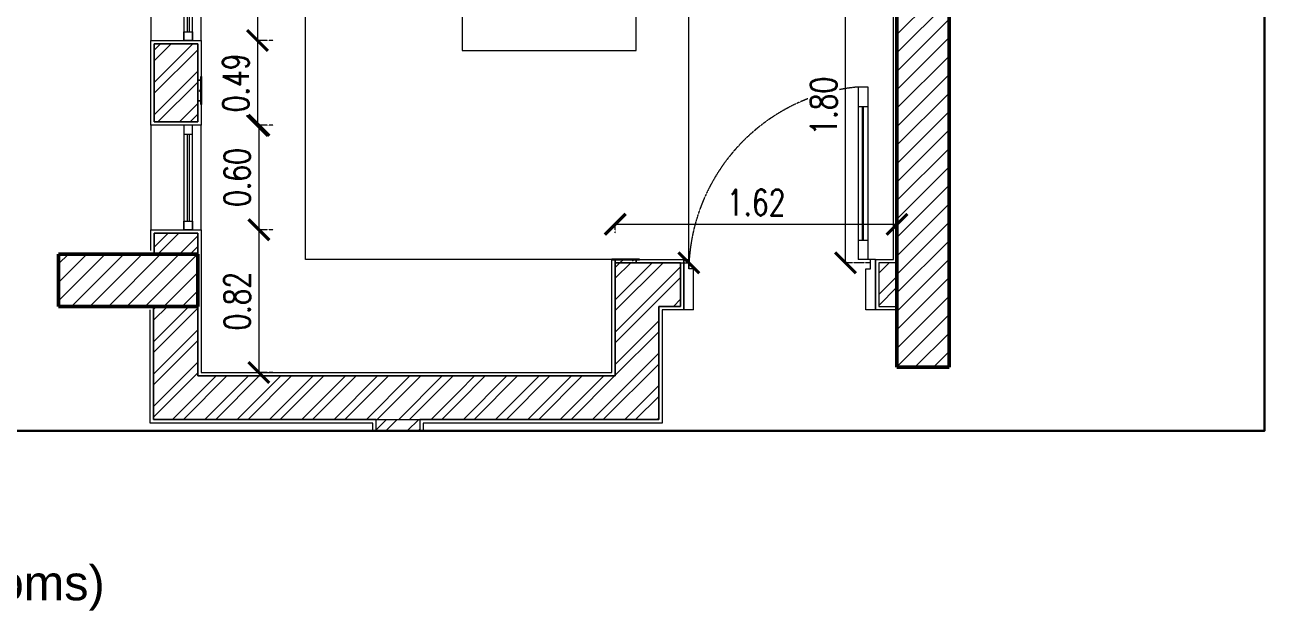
# Model space of a CAD drawing. Header units: metres. Extents: x 0 to 104350, y 982 to 43174.
# Drawn here: x 66507 to 73746, y 13475 to 16839 of the extents above; entities that cross this region are included whole.
import ezdxf
from ezdxf.xclip import XClip

# ---------------------------------------------------------------- set-up
doc = ezdxf.new("R2010")
doc.units = ezdxf.units.M
doc.header["$XCLIPFRAME"] = 2
doc.linetypes.add('DASHED2', pattern=[0.375, 0.25, -0.125])
doc.linetypes.add('DOT2', pattern=[0.125, 0, -0.125])
doc.layers.get('0').update_dxf_attribs({"lineweight": 30})
for name, color, linetype, lineweight in [('A-ANNO-DIMS', 1, 'Continuous', 0), ('A-CLNG-GRID', 2, 'Continuous', 5), ('A-DOOR', 1, 'Continuous', 5), ('A-DOOR-FRAM', 1, 'Continuous', 0), ('A-FURN', 8, 'Continuous', 0), ('A-WALL', 3, 'Continuous', 18), ('A-WINDOW', 10, 'Continuous', 5), ('dimensions', 90, 'Continuous', 30), ('G-ANNO-HATCH', 8, 'Continuous', 0), ('HATCH', 8, 'Continuous', 0), ('S-COLS', 52, 'Continuous', 9)]:
    doc.layers.add(name, color=color, linetype=linetype, lineweight=lineweight)
doc.styles.add('Al-Jazi-text-100', font='romans.shx', dxfattribs={"width": 0.75, "height": 150})
doc.styles.get("Standard").update_dxf_attribs({"font": 'arial.ttf'})
doc.dimstyles.new('Al-Jazi-DIM 100', dxfattribs={"dimtxt": 150, "dimasz": 120, "dimexe": 0, "dimexo": 150, "dimgap": 50, "dimtad": 1, "dimlfac": 0.001, "dimzin": 1, "dimdsep": 46, "dimtxsty": 'Al-Jazi-text-100', "dimblk": 'ARCHTICK', "dimcen": 150, "dimclrd": 1, "dimclre": 256, "dimclrt": 2, "dimadec": 0, "dimazin": 0, "dimtfac": 1, "dimtix": 1, "dimtmove": 2, "dimatfit": 2, "dimfxl": 150, "dimtfill": 1, "dimtolj": 1, "dimlwd": 5, "dimlwe": 5, "dimarcsym": 0})
doc.dimstyles.new('ISO-25', dxfattribs={"dimtxt": 60, "dimasz": 20, "dimexe": 1.25, "dimexo": 0.625, "dimgap": 0.1, "dimtad": 0, "dimtxsty": 'Standard', "dimblk": 'ARCHTICK', "dimcen": 2.5, "dimse1": 1, "dimse2": 1, "dimadec": 0, "dimazin": 0, "dimtfac": 1, "dimtmove": 0, "dimatfit": 3, "dimldrblk": 'ARCHTICK', "dimfxl": 1, "dimarcsym": 0})
pattern_1 = [(45, (-134304.42, 35283.02), (-92.807765, 92.807765), []), (45, (-134242.55, 35283.02), (-92.807765, 92.807765), [])]
pattern_2 = [(45, (-134304.42, 35283.02), (23.201941, 85.073785), [109.375, -21.875, 0, -21.875])]
pattern_3 = [(45, (116748.97, -54336.016), (-53.033, 53.033), [])]

# ---------------------------------------------------------------- blocks, each defined once
blk = doc.blocks.new('*U119')
for p, q in [((-5314.1, 135750.6), (-5249.2, 135754.1)), ((-5251.2, 134852.7), (-5299.1, 135751.4)), ((-5201.2, 134855.4), (-5249.2, 135754.1)), ((-5243.9, 135654.2), (-5293.8, 135651.6)), ((-5271.3, 135652.8), (-5234.1, 134955.1)), ((-5266.3, 135653), (-5229.1, 134955.4)), ((-5206.6, 134956.6), (-5256.6, 134953.9)), ((-5201.2, 134855.4), (-5251.2, 134852.7))]:
    blk.add_line(p, q)
at = {"linetype": 'DASHED2'}
blk.add_arc((-5341.8, 135819.4), 974.2, 278.29264, 1.87026, dxfattribs=at)
at = {"layer": 'A-DOOR-FRAM'}
for p, q in [((-4404.4, 136063.2), (-4354.5, 136065.8)), ((-4354.5, 136065.8), (-4340.5, 135802.6)), ((-5353.1, 136012.6), (-5303.2, 136015.2)), ((-5339, 135749.3), (-5353.1, 136012.6)), ((-4340.5, 135802.6), (-4365.4, 135801.2)), ((-5339, 135749.3), (-5314.1, 135750.6))]:
    blk.add_line(p, q, dxfattribs=at)
for points in [[(-4404.4, 136063.2), (-4393.1, 135849.8), (-4368.1, 135851.2), (-4365.4, 135801.2)], [(-5303.2, 136015.2), (-5291.8, 135801.9), (-5316.7, 135800.6), (-5314.1, 135750.6)]]:
    blk.add_lwpolyline(points, dxfattribs=at)
blk = doc.blocks.new('*U136')
for p, q in [((-1.8873, -0.07), (-1.3873, -0.07)), ((-1.8873, -0.08), (-1.3873, -0.08))]:
    blk.add_line(p, q)
for points in [[(-1.9373, 0.14), (-1.3373, 0.14), (-1.3373, -0.15), (-1.9373, -0.15)], [(-1.9373, -0.1), (-1.9373, -0.05), (-1.3373, -0.05), (-1.3373, -0.1)], [(-1.9373, -0.05), (-1.8873, -0.05), (-1.8873, -0.1), (-1.9373, -0.1)], [(-1.3373, -0.05), (-1.3873, -0.05), (-1.3873, -0.1), (-1.3373, -0.1)]]:
    blk.add_lwpolyline(points, close=True)
blk = doc.blocks.new('*U137')
for p, q in [((-1.9695, -0.07), (-1.0742, -0.07)), ((-1.9695, -0.08), (-1.0742, -0.08))]:
    blk.add_line(p, q)
for points in [[(-2.0195, 0.14), (-1.0242, 0.14), (-1.0242, -0.15), (-2.0195, -0.15)], [(-2.0195, -0.1), (-2.0195, -0.05), (-1.0242, -0.05), (-1.0242, -0.1)], [(-2.0195, -0.05), (-1.9695, -0.05), (-1.9695, -0.1), (-2.0195, -0.1)], [(-1.0242, -0.05), (-1.0742, -0.05), (-1.0742, -0.1), (-1.0242, -0.1)]]:
    blk.add_lwpolyline(points, close=True)
blk = doc.blocks.new('Typical')
at = {"layer": 'S-COLS'}
h = blk.add_hatch(dxfattribs=at)
h.set_pattern_fill('FP_1', color=256, scale=1000, style=0, pattern_type=2)
h.set_pattern_definition(pattern_3)
h.paths.add_polyline_path([(114288.1, -51126.4), (114288.1, -49026.4), (113988.1, -49026.4), (113988.1, -51126.4)])
h = blk.add_hatch(dxfattribs=at)
h.set_pattern_fill('FP_1', color=256, scale=1000, style=0, pattern_type=2)
h.set_pattern_definition(pattern_3)
h.paths.add_polyline_path([(109969.9, -50776.4), (109969.9, -50476.4), (109169.9, -50476.4), (109169.9, -50776.4)])
at = {"layer": 'S-COLS', "lineweight": 50}
for p, q in [((113988.1, -48726.4), (113988.1, -51126.4)), ((114288.1, -51126.4), (114288.1, -49026.4)), ((109969.9, -50476.4), (109169.9, -50476.4)), ((109169.9, -50476.4), (109169.9, -50776.4)), ((109969.9, -50776.4), (109969.9, -50476.4)), ((109169.9, -50776.4), (109969.9, -50776.4)), ((113988.1, -51126.4), (114288.1, -51126.4))]:
    blk.add_line(p, q, dxfattribs=at)
blk = doc.blocks.new('_ArchTick')
at = {"color": 0, "linetype": 'ByBlock', "const_width": 0.15}
blk.add_lwpolyline([(-0.5, -0.5), (0.5, 0.5)], dxfattribs=at)
blk = doc.blocks.new('*D417')
at = {"layer": 'A-ANNO-DIMS', "linetype": 'DOT2', "lineweight": 5, "transparency": 16777216}
for p, q in [((69897.6, 15644.2), (69897.6, 15695.7)), ((71516.8, 15624.2), (71516.8, 15695.7))]:
    blk.add_line(p, q, dxfattribs=at)
at = {"layer": 'A-ANNO-DIMS', "color": 1, "lineweight": 5, "transparency": 16777216}
blk.add_line((69897.6, 15695.7), (71516.8, 15695.7), dxfattribs=at)
at = {"layer": 'Defpoints', "color": 0, "transparency": 16777216}
for p in [(71516.8, 15695.7), (69897.6, 15494.2), (71516.8, 15474.2)]:
    blk.add_point(p, dxfattribs=at)
at = {"layer": 'A-ANNO-DIMS', "color": 1, "lineweight": 5, "transparency": 16777216, "xscale": 120, "yscale": 120, "zscale": 120, "rotation": 180}
blk.add_blockref('_ArchTick', (69897.6, 15695.7), dxfattribs=at)
at = {"layer": 'A-ANNO-DIMS', "color": 1, "lineweight": 5, "transparency": 16777216, "xscale": 120, "yscale": 120, "zscale": 120}
blk.add_blockref('_ArchTick', (71516.8, 15695.7), dxfattribs=at)
at = {"layer": 'A-ANNO-DIMS', "color": 2, "transparency": 16777216, "insert": (70707.2, 15820.7), "char_height": 150, "attachment_point": 5, "style": 'Al-Jazi-text-100', "bg_fill": 3, "box_fill_scale": 1.1, "bg_fill_color": 256, "bg_fill_true_color": 13158600, "bg_fill_transparency": 0}
blk.add_mtext('\\A1;1.62', dxfattribs=at)
blk = doc.blocks.new('*D418')
at = {"layer": 'A-ANNO-DIMS', "linetype": 'DOT2', "lineweight": 5, "transparency": 16777216}
for p, q in [((71366.6, 17274.2), (71220.5, 17274.2)), ((71366.6, 15474.2), (71220.5, 15474.2))]:
    blk.add_line(p, q, dxfattribs=at)
at = {"layer": 'A-ANNO-DIMS', "color": 1, "lineweight": 5, "transparency": 16777216}
blk.add_line((71220.5, 15474.2), (71220.5, 17274.2), dxfattribs=at)
at = {"layer": 'Defpoints', "color": 0, "transparency": 16777216}
for p in [(71220.5, 17274.2), (71516.6, 17274.2), (71516.6, 15474.2)]:
    blk.add_point(p, dxfattribs=at)
at = {"layer": 'A-ANNO-DIMS', "color": 1, "lineweight": 5, "transparency": 16777216, "xscale": 120, "yscale": 120, "zscale": 120}
for p, rotation in [((71220.5, 17274.2), 90), ((71220.5, 15474.2), 270)]:
    blk.add_blockref('_ArchTick', p, dxfattribs=dict(at, rotation=rotation))
at = {"layer": 'A-ANNO-DIMS', "color": 2, "transparency": 16777216, "insert": (71095.5, 16374.2), "char_height": 150, "attachment_point": 5, "rotation": 90, "style": 'Al-Jazi-text-100', "bg_fill": 3, "box_fill_scale": 1.1, "bg_fill_color": 256, "bg_fill_true_color": 13158600, "bg_fill_transparency": 0}
blk.add_mtext('\\A1;1.80', dxfattribs=at)
blk = doc.blocks.new('*D447')
at = {"layer": 'A-ANNO-DIMS', "linetype": 'DOT2', "lineweight": 5, "transparency": 16777216}
for p, q in [((70167.6, 20044.2), (70320.6, 20044.2)), ((70167.6, 15474.2), (70320.6, 15474.2))]:
    blk.add_line(p, q, dxfattribs=at)
at = {"layer": 'A-ANNO-DIMS', "color": 1, "lineweight": 5, "transparency": 16777216}
blk.add_line((70320.6, 15474.2), (70320.6, 20044.2), dxfattribs=at)
at = {"layer": 'Defpoints', "color": 0, "transparency": 16777216}
for p in [(70017.6, 20044.2), (70320.6, 20044.2), (70017.6, 15474.2)]:
    blk.add_point(p, dxfattribs=at)
at = {"layer": 'A-ANNO-DIMS', "color": 1, "lineweight": 5, "transparency": 16777216, "xscale": 120, "yscale": 120, "zscale": 120}
for p, rotation in [((70320.6, 20044.2), 90), ((70320.6, 15474.2), 270)]:
    blk.add_blockref('_ArchTick', p, dxfattribs=dict(at, rotation=rotation))
at = {"layer": 'A-ANNO-DIMS', "color": 2, "transparency": 16777216, "insert": (70195.6, 17759.2), "char_height": 150, "attachment_point": 5, "rotation": 90, "style": 'Al-Jazi-text-100', "bg_fill": 3, "box_fill_scale": 1.1, "bg_fill_color": 256, "bg_fill_true_color": 13158600, "bg_fill_transparency": 0}
blk.add_mtext('\\A1;4.57', dxfattribs=at)
blk = doc.blocks.new('*D462')
at = {"layer": 'A-ANNO-DIMS', "linetype": 'DOT2', "lineweight": 5, "transparency": 16777216}
for p, q in [((67932.3, 17746.8), (67841.7, 17746.8)), ((67932.3, 16751.6), (67841.7, 16751.6))]:
    blk.add_line(p, q, dxfattribs=at)
at = {"layer": 'A-ANNO-DIMS', "color": 1, "lineweight": 5, "transparency": 16777216}
blk.add_line((67841.7, 17746.8), (67841.7, 16751.6), dxfattribs=at)
at = {"layer": 'Defpoints', "color": 0, "transparency": 16777216}
for p in [(67782.3, 17746.8), (67782.3, 16751.6), (67841.7, 16751.6)]:
    blk.add_point(p, dxfattribs=at)
at = {"layer": 'A-ANNO-DIMS', "color": 1, "lineweight": 5, "transparency": 16777216, "xscale": 120, "yscale": 120, "zscale": 120}
for p, rotation in [((67841.7, 17746.8), 90), ((67841.7, 16751.6), 270)]:
    blk.add_blockref('_ArchTick', p, dxfattribs=dict(at, rotation=rotation))
at = {"layer": 'A-ANNO-DIMS', "color": 2, "transparency": 16777216, "insert": (67716.7, 17249.2), "char_height": 150, "attachment_point": 5, "rotation": 90, "style": 'Al-Jazi-text-100', "bg_fill": 3, "box_fill_scale": 1.1, "bg_fill_color": 256, "bg_fill_true_color": 13158600, "bg_fill_transparency": 0}
blk.add_mtext('\\A1;1.00', dxfattribs=at)
blk = doc.blocks.new('*D449')
at = {"layer": 'A-ANNO-DIMS', "linetype": 'DOT2', "lineweight": 5, "transparency": 16777216}
for p, q in [((67932.3, 16751.6), (67841.7, 16751.6)), ((67932.3, 16264.2), (67841.7, 16264.2))]:
    blk.add_line(p, q, dxfattribs=at)
at = {"layer": 'A-ANNO-DIMS', "color": 1, "lineweight": 5, "transparency": 16777216}
blk.add_line((67841.7, 16751.6), (67841.7, 16264.2), dxfattribs=at)
at = {"layer": 'Defpoints', "color": 0, "transparency": 16777216}
for p in [(67782.3, 16751.6), (67782.3, 16264.2), (67841.7, 16264.2)]:
    blk.add_point(p, dxfattribs=at)
at = {"layer": 'A-ANNO-DIMS', "color": 1, "lineweight": 5, "transparency": 16777216, "xscale": 120, "yscale": 120, "zscale": 120}
for p, rotation in [((67841.7, 16751.6), 90), ((67841.7, 16264.2), 270)]:
    blk.add_blockref('_ArchTick', p, dxfattribs=dict(at, rotation=rotation))
at = {"layer": 'A-ANNO-DIMS', "color": 2, "transparency": 16777216, "insert": (67716.7, 16507.9), "char_height": 150, "attachment_point": 5, "rotation": 90, "style": 'Al-Jazi-text-100', "bg_fill": 3, "box_fill_scale": 1.1, "bg_fill_color": 256, "bg_fill_true_color": 13158600, "bg_fill_transparency": 0}
blk.add_mtext('\\A1;0.49', dxfattribs=at)
blk = doc.blocks.new('*D466')
at = {"layer": 'A-ANNO-DIMS', "linetype": 'DOT2', "lineweight": 5, "transparency": 16777216}
for p, q in [((67932.3, 16264.2), (67849.9, 16264.2)), ((67932.3, 15664.2), (67849.9, 15664.2))]:
    blk.add_line(p, q, dxfattribs=at)
at = {"layer": 'A-ANNO-DIMS', "color": 1, "lineweight": 5, "transparency": 16777216}
blk.add_line((67849.9, 16264.2), (67849.9, 15664.2), dxfattribs=at)
at = {"layer": 'Defpoints', "color": 0, "transparency": 16777216}
for p in [(67782.3, 16264.2), (67782.3, 15664.2), (67849.9, 15664.2)]:
    blk.add_point(p, dxfattribs=at)
at = {"layer": 'A-ANNO-DIMS', "color": 1, "lineweight": 5, "transparency": 16777216, "xscale": 120, "yscale": 120, "zscale": 120}
for p, rotation in [((67849.9, 16264.2), 90), ((67849.9, 15664.2), 270)]:
    blk.add_blockref('_ArchTick', p, dxfattribs=dict(at, rotation=rotation))
at = {"layer": 'A-ANNO-DIMS', "color": 2, "transparency": 16777216, "insert": (67724.9, 15964.2), "char_height": 150, "attachment_point": 5, "rotation": 90, "style": 'Al-Jazi-text-100', "bg_fill": 3, "box_fill_scale": 1.1, "bg_fill_color": 256, "bg_fill_true_color": 13158600, "bg_fill_transparency": 0}
blk.add_mtext('\\A1;0.60', dxfattribs=at)
blk = doc.blocks.new('*D467')
at = {"layer": 'A-ANNO-DIMS', "linetype": 'DOT2', "lineweight": 5, "transparency": 16777216}
for p, q in [((67932.3, 15664.2), (67849.9, 15664.2)), ((67932.3, 14844.2), (67849.9, 14844.2))]:
    blk.add_line(p, q, dxfattribs=at)
at = {"layer": 'A-ANNO-DIMS', "color": 1, "lineweight": 5, "transparency": 16777216}
blk.add_line((67849.9, 15664.2), (67849.9, 14844.2), dxfattribs=at)
at = {"layer": 'Defpoints', "color": 0, "transparency": 16777216}
for p in [(67782.3, 15664.2), (67782.3, 14844.2), (67849.9, 14844.2)]:
    blk.add_point(p, dxfattribs=at)
at = {"layer": 'A-ANNO-DIMS', "color": 1, "lineweight": 5, "transparency": 16777216, "xscale": 120, "yscale": 120, "zscale": 120}
for p, rotation in [((67849.9, 15664.2), 90), ((67849.9, 14844.2), 270)]:
    blk.add_blockref('_ArchTick', p, dxfattribs=dict(at, rotation=rotation))
at = {"layer": 'A-ANNO-DIMS', "color": 2, "transparency": 16777216, "insert": (67724.9, 15254.2), "char_height": 150, "attachment_point": 5, "rotation": 90, "style": 'Al-Jazi-text-100', "bg_fill": 3, "box_fill_scale": 1.1, "bg_fill_color": 256, "bg_fill_true_color": 13158600, "bg_fill_transparency": 0}
blk.add_mtext('\\A1;0.82', dxfattribs=at)
blk = doc.blocks.new('*D619')
at = {"layer": 'Defpoints', "color": 0, "transparency": 16777216}
for p in [(98240, 15397.6), (0, 14797.6), (98307.6, 14797.6)]:
    blk.add_point(p, dxfattribs=at)
at = {"layer": 'dimensions', "color": 0, "lineweight": -2, "transparency": 16777216}
for p, q in [((98307.6, 15397.6), (98307.6, 15164)), ((98307.6, 14797.6), (98307.6, 15031.1))]:
    blk.add_line(p, q, dxfattribs=at)
at = {"layer": 'dimensions', "color": 0, "lineweight": -2, "transparency": 16777216, "xscale": 20, "yscale": 20, "zscale": 20}
for p, rotation in [((98307.6, 15397.6), 90), ((98307.6, 14797.6), 270)]:
    blk.add_blockref('_ArchTick', p, dxfattribs=dict(at, rotation=rotation))
at = {"layer": 'dimensions', "color": 0, "transparency": 16777216, "insert": (98307.6, 15097.6), "char_height": 60, "attachment_point": 5, "rotation": 90}
blk.add_mtext('600', dxfattribs=at)

msp = doc.modelspace()

# ---------------------------------------------------------------- hatches: boundary and pattern name
at = {"layer": 'G-ANNO-HATCH'}
h = msp.add_hatch(dxfattribs=at)
h.set_pattern_fill('ANSI32', color=256, scale=350)
h.set_pattern_definition(pattern_1)
h.paths.add_polyline_path([(67498.454, 16731.556), (67248.399, 16731.556), (67248.404, 16284.174), (67498.449, 16284.174)])
h = msp.add_hatch(dxfattribs=at)
h.set_pattern_fill('ANSI36', color=256, scale=350)
h.set_pattern_definition(pattern_2)
h.paths.add_polyline_path([(67518.426, 16404.176), (67518.426, 16524.176), (67498.476, 16524.176), (67498.473, 16404.176)])
h = msp.add_hatch(dxfattribs=at)
h.set_pattern_fill('ANSI32', color=256, scale=350)
h.set_pattern_definition([(45, (-134304.42, 34523.02), (-92.807765, 92.807765), []), (45, (-134242.55, 34523.02), (-92.807765, 92.807765), [])])
h.paths.add_polyline_path([(67498.458, 15644.174), (67248.41, 15644.174), (67248.404, 15524.173), (67498.449, 15524.173)])
h = msp.add_hatch(dxfattribs=at)
h.set_pattern_fill('ANSI36', color=256, scale=350)
h.set_pattern_definition(pattern_2)
h.paths.add_polyline_path([(70017.556, 15494.173), (69897.556, 15494.173), (69897.556, 15474.173), (70017.556, 15474.173)])
h = msp.add_hatch(dxfattribs=at)
h.set_pattern_fill('ANSI32', color=256, scale=350)
h.set_pattern_definition(pattern_1)
h.paths.add_polyline_path([(70272.701, 15474.173), (70017.556, 15474.173), (69897.556, 15474.173), (69897.556, 14824.173), (68998.426, 14824.173), (68998.426, 14574.173), (70147.556, 14574.173), (70147.556, 15224.173), (70272.701, 15224.173)])
h = msp.add_hatch(dxfattribs=at)
h.set_pattern_fill('ANSI32', color=256, scale=350)
h.set_pattern_definition(pattern_1)
h.paths.add_polyline_path([(71516.83, 15474.173), (71412.701, 15474.173), (71412.701, 15224.173), (71516.83, 15224.173)])
h = msp.add_hatch(dxfattribs=at)
h.set_pattern_fill('ANSI32', color=256, scale=350)
h.set_pattern_definition(pattern_1)
h.paths.add_polyline_path([(67244.02, 14574.173), (68998.426, 14574.173), (68998.426, 14824.173), (67498.397, 14824.173), (67498.415, 15224.173), (67244.02, 15224.173)])
h = msp.add_hatch(dxfattribs=at)
h.set_pattern_fill('ANSI32', color=256, scale=350)
h.set_pattern_definition([(45, (-132697.73, 34918.95), (-92.807765, 92.807765), []), (45, (-132635.86, 34918.95), (-92.807765, 92.807765), [])])
h.paths.add_polyline_path([(68524.02, 14508.598), (68774.02, 14508.598), (68774.02, 14574.173), (68524.02, 14574.173)])

# ---------------------------------------------------------------- linework, layer by layer
msp.add_lwpolyline([(57299.914, 14508.598), (73628.025, 14508.598), (73628.025, 26618.05), (57299.914, 26618.05)], close=True)
at = {"layer": 'A-CLNG-GRID'}
for p, q in [((67228.426, 15544.173), (67228.426, 15664.174)), ((67228.426, 15664.174), (67518.426, 15664.174)), ((67518.426, 15664.174), (67518.426, 14844.173)), ((69877.556, 14844.173), (69877.556, 15494.173)), ((70037.556, 15494.173), (70292.701, 15494.173)), ((70292.701, 15494.173), (70292.701, 15204.173)), ((67224.02, 14554.173), (67224.02, 15204.173)), ((70292.701, 15204.173), (70167.556, 15204.173)), ((70167.556, 15204.173), (70167.556, 14554.173)), ((67518.426, 14844.173), (69877.556, 14844.173)), ((67514.02, 14554.173), (67224.02, 14554.173)), ((68504.02, 14554.173), (67514.02, 14554.173)), ((68504.02, 14508.598), (68504.02, 14554.173)), ((70167.556, 14554.173), (68794.02, 14554.173)), ((68794.02, 14554.173), (68794.02, 14508.598))]:
    msp.add_line(p, q, dxfattribs=at)
for points in [[(71516.83, 15204.173), (71392.701, 15204.173), (71392.701, 15494.173), (71496.83, 15494.173), (71496.622, 17294.172), (73628.025, 17294.172)], [(67518.426, 16384.176), (67518.426, 16264.174), (67228.426, 16264.174), (67228.426, 16751.556), (67518.426, 16751.556), (67518.426, 16544.176)]]:
    msp.add_lwpolyline(points, dxfattribs=at)
at = {"layer": 'A-FURN'}
msp.add_line((68118.426, 15494.173), (68118.422, 19254.176), dxfattribs=at)
at = {"layer": 'A-WALL'}
for p, q in [((67248.426, 15524.173), (67248.426, 15644.174)), ((67248.426, 15644.174), (67498.426, 15644.174)), ((67498.426, 15644.174), (67498.426, 14824.173)), ((69897.556, 14824.173), (69897.556, 15494.173)), ((70017.556, 15494.173), (70017.556, 15474.173)), ((70017.556, 15474.173), (70272.701, 15474.173)), ((70272.701, 15474.173), (70272.701, 15224.173)), ((67244.02, 14574.173), (67244.02, 15224.173)), ((70272.701, 15224.173), (70147.556, 15224.173)), ((70147.556, 15224.173), (70147.556, 14574.173)), ((67498.426, 14824.173), (69897.556, 14824.173)), ((67494.02, 14574.173), (67244.02, 14574.173)), ((68524.02, 14574.173), (67494.02, 14574.173)), ((70147.556, 14574.173), (68774.02, 14574.173)), ((68774.02, 14574.173), (68774.02, 14508.598))]:
    msp.add_line(p, q, dxfattribs=at)
for points in [[(67518.426, 16404.176), (67498.426, 16404.176), (67498.426, 16284.174), (67248.426, 16284.174), (67248.426, 16731.556), (67498.426, 16731.556), (67498.426, 16524.176), (67518.426, 16524.176)], [(71516.83, 15474.173), (71412.701, 15474.173), (71412.701, 15224.173), (71516.83, 15224.173)], [(68524.02, 14508.598), (68524.02, 14574.173)]]:
    msp.add_lwpolyline(points, dxfattribs=at)
at = {"layer": 'dimensions'}
msp.add_line((67518.426, 16544.176), (67518.426, 16384.176), dxfattribs=at)
at = {"layer": 'G-ANNO-HATCH'}
msp.add_lwpolyline([(68524.02, 14508.598), (68524.02, 14574.173), (68774.02, 14574.173), (68774.02, 14508.598)], dxfattribs=at)
at = {"layer": 'HATCH'}
for points in [[(67498.481, 16731.556), (67248.426, 16731.556), (67248.426, 16284.174), (67498.471, 16284.174)], [(67498.481, 15644.174), (67248.426, 15644.174), (67248.426, 15524.173), (67498.471, 15524.173)], [(71516.83, 15474.173), (71412.701, 15474.173), (71412.701, 15224.173), (71516.83, 15224.173)]]:
    msp.add_lwpolyline(points, close=True, dxfattribs=at)
for points in [[(67518.426, 16524.176), (67498.476, 16524.176), (67498.473, 16404.176), (67518.426, 16404.176)], [(69897.556, 15494.173), (69897.556, 15474.173), (70017.556, 15474.173), (70017.556, 15494.173)], [(68998.426, 14574.173), (70147.556, 14574.173), (70147.556, 15224.173), (70272.701, 15224.173), (70272.701, 15474.173), (70017.556, 15474.173), (69897.556, 15474.173), (69897.556, 14824.173), (68998.426, 14824.173)], [(68998.426, 14824.173), (67498.397, 14824.173), (67498.415, 15224.173), (67244.02, 15224.173), (67244.02, 14574.173), (67494.02, 14574.173), (67494.02, 14574.173), (68998.426, 14574.173)]]:
    msp.add_lwpolyline(points, dxfattribs=at)

# ---------------------------------------------------------------- block references
ref = msp.add_blockref('Typical', (-42471.441, 66000.567))
XClip(ref).set_block_clipping_path([(99771.3550347491, -51491.9684601382), (116099.4655573423, -39382.5165601852)])
at = {"layer": 'A-DOOR', "xscale": 1.100000054100572, "yscale": 1.100000054100572, "zscale": 1.100000054100572, "rotation": 176.9472523896112}
msp.add_blockref('*U119', (73480.388, 164919.288), dxfattribs=at)
at = {"layer": 'A-WINDOW', "rotation": 90}
for name, p, xscale, yscale, zscale in [('*U137', (67368.426, 15727.306), -1000.00000000003, 1000.00000000003, 1000.00000000003), ('*U136', (67368.427, 14326.863), -1000.000000000042, 1000.000000000042, 1000.000000000029)]:
    msp.add_blockref(name, p, dxfattribs=dict(at, xscale=xscale, yscale=yscale, zscale=zscale))

# ---------------------------------------------------------------- texts
at = {"layer": 'dimensions', "insert": (64230.608, 13735.815), "char_height": 200, "attachment_point": 1}
msp.add_mtext_dynamic_manual_height_columns('option 2 (3 bedrooms)', width=3643.64835, gutter_width=12.5, heights=[0], dxfattribs=at)

# ---------------------------------------------------------------- next in the draw order: dimensions: what is measured, and where the dimension line sits
at = {"layer": 'A-ANNO-DIMS'}
dim = msp.add_linear_dim(base=(67841.723, 16751.556), p1=(67782.321, 17746.793), p2=(67782.321, 16751.556), angle=90, dimstyle='Al-Jazi-DIM 100', dxfattribs=at)
dim.commit()
dim.dimension.update_dxf_attribs({"geometry": '*D462', "text_midpoint": (67716.723, 17249.174)})
dim = msp.add_linear_dim(base=(71516.83, 15695.684), p1=(69897.556, 15494.173), p2=(71516.83, 15474.173), dimstyle='Al-Jazi-DIM 100', dxfattribs=at)
dim.commit()
dim.dimension.update_dxf_attribs({"geometry": '*D417', "text_midpoint": (70707.193, 15820.684)})

# ---------------------------------------------------------------- next in the draw order: linework, layer by layer
at = {"layer": 'A-FURN'}
msp.add_line((69877.556, 15494.173), (68118.426, 15494.173), dxfattribs=at)

# ---------------------------------------------------------------- next in the draw order: dimensions: what is measured, and where the dimension line sits
at = {"layer": 'A-ANNO-DIMS'}
for base, p1, p2, picture, middle in [((70320.589, 20044.173), (70017.556, 15474.173), (70017.556, 20044.173), '*D447', (70195.589, 17759.173)), ((71220.473, 17274.172), (71516.633, 15474.173), (71516.633, 17274.172), '*D418', (71095.473, 16374.173)), ((67841.723, 16264.174), (67782.321, 16751.556), (67782.321, 16264.174), '*D449', (67716.723, 16507.865))]:
    dim = msp.add_linear_dim(base=base, p1=p1, p2=p2, angle=90, dimstyle='Al-Jazi-DIM 100', dxfattribs=at)
    dim.commit()
    dim.dimension.update_dxf_attribs({"geometry": picture, "text_midpoint": middle})

# ---------------------------------------------------------------- next in the draw order: linework, layer by layer
at = {"layer": 'A-FURN'}
msp.add_lwpolyline([(70018.425, 16694.173), (70018.425, 18354.173), (69018.425, 18354.173), (69018.425, 16694.173)], close=True, dxfattribs=at)
at = {"layer": 'dimensions'}
msp.add_line((70037.556, 15494.173), (69877.556, 15494.173), dxfattribs=at)

# ---------------------------------------------------------------- next in the draw order: dimensions: what is measured, and where the dimension line sits
at = {"layer": 'A-ANNO-DIMS'}
dim = msp.add_linear_dim(base=(67849.922, 15664.174), p1=(67782.321, 16264.174), p2=(67782.321, 15664.174), angle=90, dimstyle='Al-Jazi-DIM 100', dxfattribs=at)
dim.commit()
dim.dimension.update_dxf_attribs({"geometry": '*D466', "text_midpoint": (67724.922, 15964.174)})

# ---------------------------------------------------------------- next in the draw order: dimensions: what is measured, and where the dimension line sits
dim = msp.add_linear_dim(base=(67849.922, 14844.178), p1=(67782.321, 15664.174), p2=(67782.319, 14844.178), angle=90, dimstyle='Al-Jazi-DIM 100', dxfattribs=at)
dim.commit()
dim.dimension.update_dxf_attribs({"geometry": '*D467', "text_midpoint": (67724.922, 15254.176)})

# ---------------------------------------------------------------- next in the draw order: dimensions: what is measured, and where the dimension line sits
at = {"layer": 'dimensions'}
dim = msp.add_linear_dim(base=(98307.602, 14797.588), p1=(98240.001, 15397.588), p2=(0, 14797.588), angle=90, dimstyle='ISO-25', dxfattribs=at)
dim.commit()
dim.dimension.update_dxf_attribs({"geometry": '*D619', "text_midpoint": (98307.602, 15097.588)})

doc.saveas('drawing.dxf')
